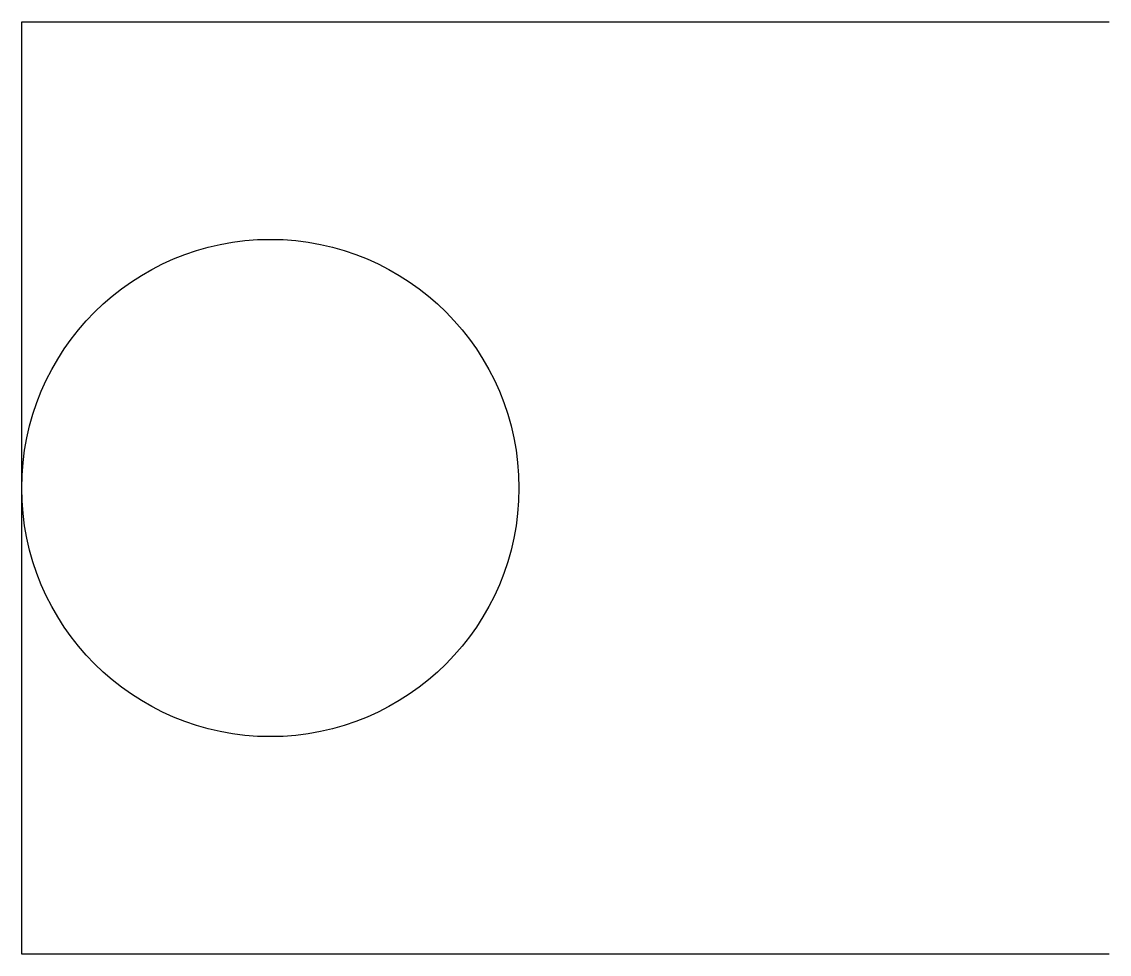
# Model space of a CAD drawing. Header units: millimetres. Extents: x 0 to 175, y -75 to 75.
import ezdxf

# ---------------------------------------------------------------- set-up
doc = ezdxf.new("R2010")
doc.units = ezdxf.units.MM

msp = doc.modelspace()

# ---------------------------------------------------------------- linework, layer by layer
at = {"color": 0, "linetype": 'ByBlock', "lineweight": -2}
for p, q in [((0, 75), (175, 75)), ((0, -75), (0, 75)), ((175, -75), (0, -75))]:
    msp.add_line(p, q, dxfattribs=at)
msp.add_circle((40, 0), 40, dxfattribs=at)

doc.saveas('drawing.dxf')
